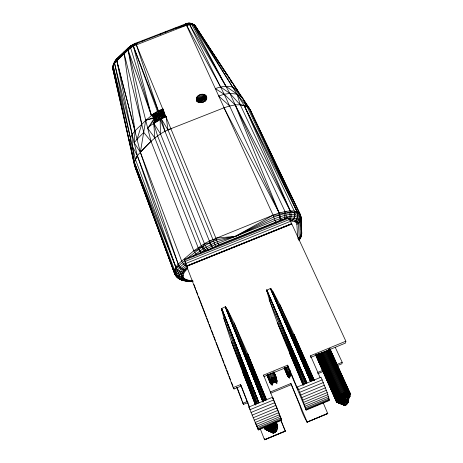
<?xml version="1.0" encoding="UTF-8"?>
<svg xmlns="http://www.w3.org/2000/svg" width="463" height="463" viewBox="0 0 463 463"><rect width="100%" height="100%" fill="white"/><g stroke="black" fill="none" stroke-linecap="round" stroke-linejoin="round"><path stroke-width="0.69" d="M117.324 87.247L112.833 68.773L112.856 66.226L113.429 64.131L115.854 59.843L128.824 47.457C122.84 54.316 110.686 60.462 113.371 71.227L134.594 165.835L174.308 272.788C176.716 280.503 186.132 282.077 193.088 281.168M265.044 426.539L265.831 428.547L273.662 433.16L265.131 429.34C267.157 427.042 270.664 426.238 273.459 425.028C280.15 420.896 277.997 432.251 273.662 433.16L265.212 429.409L264.327 427.222M217.153 59.733L195.687 26.501C193.412 23.405 189.228 22.89 185.808 23.775L185.796 24.284C187.81 21.848 193.928 23.474 195.687 26.501L250.506 110.194L300.157 214.276L301.06 217.488L301.749 233.474L300.962 237.027L298.994 240.424L300.834 237.345L301.72 231.853M133.523 159.654L112.839 68.784L112.856 66.226L113.852 63.032L114.72 62.187M206.689 250.714L218.652 244.875L280.37 220.249L279.12 214.971L279.212 213.038L224.208 94.261L189.575 24.487L186.612 25.205L133.332 46.074L128.205 49.755L116.873 60.688C114.702 62.87 112.908 65.601 112.833 68.773M287.668 365.168L297.726 389.088L297.443 386.946L321.033 377.195L327.225 392.572L329.361 400.483L306.159 410.114L287.951 366.777L287.668 365.168L263.551 375.099L264.084 376.604L287.951 366.777M267.012 375.429L269.964 382.693L271.816 384.278L273.378 381.286L276.666 382.276L276.949 381.471L276.787 379.88L273.807 372.669M273.963 371.835L276.046 377.16L275.705 378.821L272.342 377.825L270.739 380.87L269.275 379.955L267.255 375.36M187.214 266.763L183.481 264.014L181.618 260.901L140.364 152.275L116.873 60.688C122.996 54.9 127.284 46.092 135.931 43.748L186.357 24.209L191.364 23.439L192.602 23.937L244.232 105.518L290.313 210.972L289.745 212.749L290.058 216.487L289.12 219.798L290.075 219.722C291.534 217.049 291.522 213.738 290.313 210.972L240.291 104.852L229.862 93.41L220.591 86.98L186.647 25.28L189.575 24.487L189.627 23.544L188.898 23.15L187.121 23.416L185.634 23.845L185.657 24.336M113.441 70.092L113.371 71.227L112.856 68.235L113.308 66.898M286.157 218.767L286.111 215.162L285.052 211.608L229.862 93.41L191.167 23.601L190.264 23.196L187.619 23.306L189.575 24.487L191.937 24.493L194.616 25.453C188.615 21.483 192.168 23.763 194.663 25.482L236.882 89.498L241.269 96.779M192.104 280.503C186.074 281.683 178.527 280.682 175.321 274.831L135.723 168.538C132.424 162.889 136.307 156.361 140.364 152.275L134.172 142.726L135.022 131.046L124.015 52.533L124.229 51.729L128.824 47.457L127.493 49.09M315.482 354.617L336.479 402.011L345.033 405.547C347.811 404.402 349.31 401.155 348.587 398.273M329.882 348.766L349.976 393.272C349.305 389.209 338.673 395.616 337.458 397.231L346.278 400.825C349.698 399.453 351.052 395.136 349.536 391.895L329.859 348.622M280.977 420.306L285.364 431.215L264.61 439.85L264.263 438.519M189.575 24.487L188.933 23.601L185.999 23.752L135.659 43.204L130.456 46.057L130.601 47.782L151.366 115.403L154.138 117.388L155.192 119.923M218.652 244.875L135.7 43.238L132.939 44.512L133.003 45.096L128.037 48.661L124.182 53.639L130.601 47.782L130.392 46.103L131.538 45.941M175.761 275.826C172.965 269.153 181.01 263.991 185.171 260.218M155.07 119.946C151.557 114.523 158.433 110.09 163.005 109.129C168.532 120.201 152.113 121.549 147.755 128.384L154.827 137.922L198.118 247.56L201.139 252.231L207.129 248.538L214.913 244.661L275.196 220.353C281.979 218.414 296.667 211.765 300.643 220.816C299.671 226.534 303.473 233.433 300.012 238.636L298.826 239.655L299.243 237.652L298.461 223.531C297.848 219.728 293.091 219.607 290.075 219.722L291.794 220.955L294.497 221.546L296.216 222.72L296.876 224.41L297.645 237.085M297.732 238.491L300.47 236.477L301.749 233.474L301.06 217.488L300.157 214.276L249.302 108.429C242.271 102.404 231.865 105.066 223.982 107.804L171.073 128.633C158.589 133.089 149.051 142.65 140.364 152.275L145.712 120.23C150.076 117.671 158.485 106.374 163.809 113.169M187.22 267.423C177.265 274.079 181.236 283.24 192.886 281.07M335.224 347.279L342.198 362.292L341.949 363.733L337.359 365.631M186.687 266.358L291.823 224.005L345.855 341.208L345.537 343.054L310.615 357.436M190.206 23.509L190.264 23.196M270.525 373.201L272.551 378.52L275.977 379.799L275.838 376.384M272.366 378.63L273.575 381.952L276.926 383.208L276.787 379.88M314.458 380.603L293.924 334.361L279.64 304.22L272.794 291.389L270.872 288.692L270.409 288.478L266.647 290.255C275.763 322.966 290.515 353.83 303.074 385.314M130.242 145.671C127.024 134.415 139.647 127.643 145.712 120.23L154.138 117.388L155.105 119.876M164.093 116.08L162.467 111.624L163.005 109.129L158.392 111.184L133.003 45.096L130.601 47.782M266.549 399.662L247.502 353.391L234.023 322.821L227.524 309.799L225.678 307.067L225.221 306.842L221.43 308.636C229.677 341.723 243.631 373.114 255.368 405.067M154.827 137.922L153.745 123.291L154.764 118.841L154.335 118.106L145.712 120.23M270.305 391.993L290.891 383.486L299.885 405.576C301.482 411.306 304.133 417.024 307.096 422.175L327.74 413.592L323.191 402.781M124.234 51.729L124.813 51.295L116.925 58.726L116.786 60.763L132.158 134.496L137.384 155.828L175.801 267.151C176.935 269.97 179.713 271.955 182.723 272.215L183.776 273.245L183.076 275.821L183.608 277.759L185.026 279.096L187.231 280.011L190.171 280.468L187.579 281.319L182.966 280.26M134.172 142.726L137.123 139.189L141.736 124.269L128.095 49.958L128.251 47.874L130.855 45.785M187.7 268.546L185.825 270.317L183.776 273.245C180.796 273.87 177.601 272.58 175.818 270.132L175.801 267.151L135.404 159.33L130.352 137.8L114.587 63.367L115.854 59.843L117.521 58.269L116.925 58.726M268.841 379.266L271.046 381.836L272.342 377.825L275.977 379.799M269.964 382.693L272.111 385.193L273.378 381.286L276.926 383.208M288.756 374.532L290.081 370.51L288.576 373.514L286.591 371.951L288.756 374.532L289.688 372.489M287.28 375.551L289.392 378.063L290.683 374.15L289.219 377.096L287.737 376.216L284.253 368.328M273.037 372.333L275.705 378.821L272.128 377.119L270.739 380.87L268.355 375.018M275.589 379.654L276.666 382.276L273.176 380.621L271.816 384.278L270.485 380.997M287.5 366.47L289.444 371.083L288.576 373.514L286.128 367.697M289.734 371.471L290.567 373.444L289.219 377.096L287.025 371.876M196.954 101.472L196.399 99.533C197.996 105.194 208.396 102.01 206.469 96.414C203.749 91.535 194.286 95.459 196.787 100.899M301.332 233.983L301.234 235.881L300.672 236.871M290.567 373.444L290.799 374.845L289.392 378.063M204.814 251.189L202.916 248.862L201.162 245.569L157.582 135.919L153.745 123.291L155.383 119.402L154.764 118.841L147.755 128.384L154.335 118.106M273.575 381.952L272.111 385.193M272.551 378.52L271.046 381.836M280.37 220.249L284.843 219.04L284.195 213.617L285.052 211.608C290.59 210.52 300.441 209.733 301.06 217.488M316.657 354.212L337.458 401.022L345.033 405.547L336.479 402.011L337.857 400.767L341.885 398.759L348.193 402.503L346.266 400.483M187.943 257.932L198.534 249.464L203.02 246.571L204.438 243.636L209.403 241.044L273.101 215.179L279.212 213.038L285.052 211.608C289.942 214.056 297.13 210.706 300.672 215.914L301.095 219.173L300.643 220.816L298.461 223.531L296.876 224.41L299.399 220.932L300.713 217.645C293.774 210.914 282.442 216.227 274.553 218.629L235.273 236.408L217.373 241.617L214.132 242.988L202.916 248.862L192.926 256.253M186.421 24.088L187.133 23.41L188.215 24.718L191.52 24.446L193.453 24.852M191.52 24.446L189.575 24.487L190.31 24.429L190.768 23.561L188.898 23.15L190.768 23.561L191.52 24.446L194.663 25.482L232.548 86.922L241.68 96.808L250.506 110.194L250.934 111.56L250.506 110.194L245.118 102.717M275.647 422.233L277.557 425.613L276.11 421.764M186.699 280.838L187.231 280.011L182.243 280.063C175.894 276.55 182.399 269.009 186.236 266.335M130.074 46.902L130.797 45.825L131.486 45.982M208.176 249.858L206.11 246.987L204.438 243.636L160.499 133.882L153.745 123.291L156.153 119.778C159.903 120.831 162.594 117.035 166.113 116.641L167.994 129.924L215.642 246.148M128.205 49.755L130.3 46.786M276.087 223.207L273.101 215.179L185.796 23.827L186.357 24.209L186.647 25.28L189.593 24.533L225.869 86.222L237.056 94.099L247.132 106.722L249.302 108.429L299.144 212.951C300.921 216.551 298.531 220.087 296.216 222.72L298.131 222.257M299.214 239.967L299.752 239.244M163.468 116.832L161.46 111.172L163.005 109.129L163.271 112.301L164.226 114.888M116.543 59.287L114.928 61.047L114.587 63.367L132.158 134.496L132.302 146.111L134.478 162.75L174.308 272.788C175.784 276.943 180.327 281.504 185.026 279.096L178.753 278.292C175.35 272.528 182.694 267.249 186.462 263.956M191.155 23.966L191.532 23.497L193.708 24.504L196.26 27.763L195.687 26.501L194.09 25.459M124.015 52.527L128.251 47.874L130.797 45.825L130.392 46.103M123.447 52.776L124.819 51.295M140.364 152.275L151.007 141.354L128.095 49.958L151.366 115.403L154.104 116.589L155.481 119.576M137.123 139.189L143.767 132.447L124.194 53.691L116.873 60.688L116.699 59.559L128.037 48.661M159.087 119.743L153.745 123.291L157.05 119.958M292.118 220.99C294.966 218.669 295.776 214.41 294.3 211.105L244.244 105.535L240.291 104.852L237.056 94.099L229.862 93.41L224.208 94.261L218.646 96.009L229.66 105.958M131.932 45.553L133.124 44.373L133.552 44.691M156.685 120.258L154.243 115.646L151.366 115.403L133.332 46.074L135.931 43.748M298.936 239.377L300.134 238.335L300.47 236.477L299.746 222.304C298.953 217.841 293.212 218.027 289.734 218.258M294.26 221.453C297.333 219.421 298.664 215.162 297.13 211.782L249.302 108.429M289.745 212.749L284.195 213.617L273.836 216.863L235.273 236.408L216.661 239.846L209.594 242.994L204.438 243.636L193.794 250.819L178.209 264.089L175.801 267.151L174.47 270.01L174.308 272.788C175.651 276.949 180.31 276.585 183.608 277.759L182.167 278.633M185.704 262.191C181.727 265.75 174.267 270.733 176.941 277.024L180.107 278.269L183.608 277.759M153.745 123.291L158.039 119.946M188.186 23.277L189.627 23.544L190.31 24.429M199.177 253.683L201.139 252.231M183.88 279.936L185.026 279.096M162.652 117.793L160.418 110.998L163.005 109.129M113.429 64.131L114.587 63.367M181.357 276.926L183.076 275.821L181.548 274.605C178.55 274.628 175.581 272.846 174.47 270.01L134.478 162.75L131.365 150.666L130.352 137.8L113.244 66.093L112.856 66.226M130.456 46.057L133.124 44.373M182.723 272.215L185.825 270.317C182.816 268.98 179.36 267.568 178.209 264.089L137.384 155.828L132.302 146.111L131.365 150.666L134.594 165.835M181.548 274.605L183.776 273.245M162.878 118.47L159.422 111.039L161.541 118.522L160.233 118.875L156.552 112.237L151.366 115.403L154.567 114.697L156.795 120.189M249.314 406.641L241.287 385.997L234.052 388.972L233.202 387.595L186.543 265.97L184.332 259.303M201.162 245.569L203.02 246.571L209.594 242.994L209.403 241.044L160.146 119.356L160.499 133.882M184.795 269.645L187.88 267.915M155.753 112.955L151.366 115.403L155.082 113.782L158.033 120.368L155.753 112.955L159.041 119.506L160.233 118.875L158.421 111.259L136.359 44.778M297.287 221.21L294.497 221.546C297.09 219.856 298.496 216.632 297.987 213.582L299.144 212.951M187.231 280.011C184.343 281.793 180.883 279.924 178.533 278.211M171.073 128.633L167.994 129.924L161.176 118.794M254.118 420.236L277.893 410.386L272.609 397.213L248.874 407.023L258.377 429.953L281.724 420.259L277.893 410.386M306.159 410.114L302.767 400.073L326.392 390.286M255.049 422.493L278.79 412.649M303.635 402.353L327.225 392.572M255.894 424.513L279.594 414.686M304.394 404.402L327.943 394.632M256.641 426.261L280.283 416.451M305.03 406.184L328.527 396.438M257.266 427.702L280.85 417.915M305.528 407.671L328.967 397.949M257.775 428.807L281.284 419.044M305.887 408.835L329.257 399.135M258.146 429.56L281.579 419.831M306.101 409.651L329.39 399.986M260.293 428.894L264.471 439.653L285.295 430.989M307.096 422.175L327.81 413.309M265.287 439.445L284.641 431.394M306.963 422.111L327.74 413.592M236.738 387.201L242.901 403.308L247.41 401.444M317.699 372.414L323 370.226M336.902 364.479L342.198 362.292M242.901 403.308L243.561 404.378L248.029 402.532M270.71 393.162L291.105 384.736M317.676 373.763L323.579 371.32M249.933 409.749L273.697 399.922M297.443 386.946L298.571 389.632L322.19 379.863M251.01 412.487L274.796 402.642M302.767 400.073L299.688 392.34L323.33 382.56M252.08 415.184L275.873 405.328M300.776 395.02L324.424 385.228M253.122 417.782L276.915 407.926M301.807 397.613L325.448 387.82M233.202 387.595L240.511 384.585L241.287 385.997M310.598 356.875L310.569 355.74L345.855 341.208M185.628 263.54L290.504 221.314L291.765 223.884L186.641 266.231M186.543 265.97L291.649 223.635M186.589 266.103L291.707 223.756M184.245 259.355L287.992 217.61L290.504 221.314M184.442 260.119L288.611 218.2M184.911 261.543L289.468 219.456M136.475 43.389L138.478 42.613M142.477 41.068L144.479 40.293M159.156 34.603L161.159 33.828M165.158 32.277L167.16 31.501M171.16 29.95L173.162 29.175M287.65 217.732L287.992 217.61M175.112 27.919L175.558 28.388L186.612 25.205L186.357 24.209L188.215 24.718L188.198 23.717L186.357 24.209L185.796 23.827M143.767 132.447L151.007 141.354L193.794 250.819L198.534 249.464L200.786 252.474M185.825 270.317C182.833 270.571 179.98 268.847 178.324 266.433L175.801 267.151L134.478 162.75M200.682 102.416L199.576 94.793L201.966 102.485L203.274 102.132L201.868 94.221L204.38 101.42M185.634 23.845L187.654 23.827M187.689 23.324L188.933 23.601M183.076 275.821C179.777 276.972 176.415 275.317 174.308 272.788L135.723 168.538L134.878 165.117M162.907 117.261L166.113 116.641L163.995 113.805M190.49 281.359L191.659 281.163M238.04 91.807L236.882 89.498C230.73 84.59 222.159 86.13 215.301 88.618L224.208 94.261L235.198 104.968L290.313 210.972L294.439 212.743C295.018 215.694 294.15 218.987 291.794 220.955L290.376 220.973M337.458 397.231L338.175 397.237M265.907 429.427L265.212 429.409L264.425 427.395M215.966 238.132L235.273 236.408L273.101 215.179L279.12 214.971M201.937 247.23L198.118 247.56L198.534 249.464M191.364 280.948L192.724 280.844M189.593 24.533L193.25 24.782L225.869 86.222M186.276 281.053L187.492 281.07M115.571 60.74L116.786 60.763L135.022 131.046M213.362 241.235L209.403 241.044L212.691 247.514M212.65 239.533L216.661 239.846M175.818 270.132L174.47 270.01L175.014 273.384M163.52 116.358L166.113 116.641L164.047 114.477M284.195 213.617L279.212 213.038L223.988 107.81M316.345 354.467L337.122 401.247L345.033 405.547L336.566 402.069L315.812 355.115M290.799 374.845L292.043 375.343M337.365 397.161L346.278 400.825L338.389 396.102L319.238 353.2M297.987 213.582L247.132 106.722L244.232 105.518L297.13 211.782M337.348 397.057L346.278 400.825L338.042 396.345L318.914 353.472M265.831 428.547L275.005 432.396L267.614 427.505L267.082 426.163M337.868 397.266L346.278 400.825L337.759 396.565L318.654 353.72M336.462 401.913L345.033 405.547L336.85 401.456L316.096 354.704M337.458 401.022L346.33 404.807L339.373 399.934L338.198 397.295M338.389 396.102L347.626 400.055L348.656 401.068L347.591 399.401M337.411 396.924L346.278 400.825L337.625 397.266L318.336 353.975M336.52 401.791L345.033 405.547L336.647 401.635L315.916 354.924M338.8 397.509L346.278 400.825L337.544 396.762L318.463 353.946M337.261 402.063L345.033 405.547L336.96 402.098L336.08 400.113M267.614 427.505L276.133 431.325L270.108 426.33L269.576 424.988M265.12 429.242L273.662 433.16L265.548 428.755L265.021 427.418M268.123 430.312L273.662 433.16L265.606 429.456L264.819 427.442M266.555 426.446L267.082 427.789L275.005 432.396L266.19 428.31L265.664 426.973M318.012 353.657L338.823 400.223L346.33 404.807L337.857 400.767L317.323 354.594M339.373 399.934L347.4 403.777L341.885 398.759M264.541 426.938L265.328 428.946L273.662 433.16L265.189 429.108L264.396 427.089M321.293 352.343L340.392 394.962L348.743 398.984L343.002 393.735L324.117 351.753M267.846 430.358L273.662 433.16M155.383 119.402L156.153 119.778M275.005 432.396L266.607 428.055L266.08 426.718M268.91 425.283L269.443 426.626L276.133 431.325L268.187 427.216L267.66 425.873M270.108 426.33L276.99 430.011L272.146 425.497L271.613 424.16M346.33 404.807L338.314 400.507L317.751 354.311M163.902 115.414L166.113 116.641L161.28 118.788L165.031 131.37M178.157 277.835L176.681 276.44M341.225 399.048L347.4 403.777L339.964 399.638L339.078 397.659M323.452 352.054L342.319 394.036L348.743 398.984L341.005 394.655L321.883 352.025M272.146 425.497L277.516 428.518L274.652 424.646L273.847 422.638M237.056 94.099L241.68 96.808L247.132 106.722M343.002 393.735L349.565 397.665L345.057 392.902L326.114 350.954M276.133 431.325L268.8 426.921L268.268 425.578M192.521 23.995L194.663 25.482L193.708 24.504M346.856 399.905L348.656 401.068L347.366 399.465M347.4 403.777L340.583 399.343L339.998 398.035M345.057 392.902L350.051 396.172L347.464 392.092L328.198 349.588M348.743 398.984L341.653 394.343L322.804 352.36M273.54 423.483L274.073 424.826L277.516 428.518L272.811 425.254L272.279 423.911M297.668 213.455L294.3 211.105L294.439 212.743M340.392 394.962L347.626 400.055L338.806 395.842L319.927 353.57M344.24 399.685L348.193 402.503L345.699 400.356M274.652 424.646L277.69 426.932L276.446 424.23M135.7 43.238L135.809 43.649M347.094 399.818L348.656 401.068M327.954 350.375L346.92 392.254L350.051 396.172L345.711 392.659L326.756 350.734M277.516 428.518L273.459 425.028L272.927 423.686M347.464 392.092L350.167 394.592L329.65 349.044M275.288 422.285L277.69 426.932L275.184 424.496L274.646 423.159M350.051 396.172L346.336 392.445L327.376 350.537M196.59 254.858L193.794 250.819M327.202 413.199L327.538 413.552M195.6 27.051L196.26 27.763M193.25 24.782L192.411 23.873L191.937 24.493L191.167 23.601M205.815 250.581L203.02 246.571M329.338 349.038L350.167 394.592L347.956 391.964L328.689 349.49M277.69 426.932L275.664 424.374L274.86 422.372M350.167 394.592L348.39 391.866L328.962 349.067M196.653 28.37L200.965 35.009M202.146 36.82L206.064 42.856M207.245 44.668L208.813 47.081M209.988 48.893L213.912 54.929M215.087 56.741L216.655 59.154M217.83 60.966L219.011 62.777M220.185 64.588L221.754 67.002M222.929 68.813L224.109 70.625M225.678 73.044L226.853 74.85M228.028 76.661L229.208 78.473M231.951 82.698L230.777 80.892L231.98 82.692M235.875 88.74L237.05 90.545L235.887 88.734M217.934 60.937L222.228 67.586M223.004 68.796L224.567 71.209M225.736 73.021L227.298 75.44M228.08 76.65L229.642 79.063M233.543 85.105L234.718 86.922M212.204 247.751L209.594 242.994M349.061 391.773L349.976 393.272L349.449 391.82M285.364 431.215L283.211 426.139M248.874 407.023L249.939 408.852M241.68 96.808L242.566 98.613M160.418 110.998L163.208 116.792M161.46 111.172L163.792 116.149M329.83 348.94L349.976 393.272L349.467 392.138M325.454 351.203L344.379 393.162L349.565 397.665L343.696 393.44L324.789 351.469M321.038 353.315L339.813 395.269L347.626 400.055L339.286 395.558L320.24 352.968M303.549 384.741L277.545 322.728L304.897 383.914L269.067 299.578L305.829 383.457M312.548 380.754L272.794 291.389L311.64 381.061L270.872 288.692L310.65 381.437L270.409 288.478M319.082 361.811L319.667 363.131M324.945 375.018L325.825 376.998M330.513 387.566L331.392 389.551M316.2 355.827L336.728 402.098M313.37 380.54L293.924 334.361L314.331 380.47M313.347 380.545L279.64 304.22L312.566 380.748M303.531 384.765L289.745 353.344L303.184 385.083M310.569 355.74L320.066 377.507M162.467 111.624L164.162 115.513M293.924 334.361L313.96 380.447M266.671 290.127L306.824 383.023L266.647 290.255L305.846 383.445M270.548 288.478L310.65 381.431L270.444 288.466M270.485 288.466L310.644 381.431L270.647 288.524M266.717 290.017L306.819 383.017L266.694 290.058M277.545 322.728L304.133 384.348M266.74 289.983L306.824 383.023M158.421 111.259L161.541 118.522M276.961 424.218L277.557 425.613L275.931 422.192M286.724 367.049L288.97 372.374M289.253 372.79L290.07 374.723M290.891 383.486L307.096 421.92M288.779 374.035L289.601 375.985M285.225 367.182L287.737 373.161M285.654 368.617L286.475 370.574L285.648 368.594M287.037 371.899L287.87 373.884M284.849 367.367L287.054 372.622M284.924 367.749L287.124 372.993M284.583 367.651L288.403 376.749M287.986 376.141L288.53 377.438M284.103 367.564L287.737 376.216M284.461 368.6L287.801 376.569M298.571 389.632L299.688 392.34M273.87 371.887L276.046 377.16M273.974 372.264L276.145 377.524M275.618 377.31L277.088 380.991M275.612 378.213L276.949 381.471M272.452 372.929L274.652 378.277M274.565 379.133L275.635 381.743M271.515 373.056L273.419 377.686M273.373 378.584L274.432 381.176M282.974 425.555L280.856 420.363M255.715 404.535L231.477 341.561L256.977 403.73M269.709 373.797L271.607 378.433M271.607 379.313L272.666 381.9M268.945 374.376L271.127 379.729M271.133 380.545L272.198 383.161M265.542 400.316L247.502 353.391L266.347 399.528M235.198 104.968L279.901 214.734L281.058 220.035M267.475 374.492L269.929 380.505M267.568 375.424L268.899 378.688M269.431 379.996L271.029 383.92M267.122 374.665L269.275 379.955M270.444 382.617L271.237 384.574M267.244 375.03L269.391 380.308M266.966 375.024L270.496 383.711M265.513 400.321L234.023 322.821L264.691 400.547L227.524 309.799L263.731 400.865M263.719 400.865L225.678 307.067L262.996 401.925L225.221 306.842M263.551 375.099L281.724 420.259M255.698 404.546L242.872 372.611L255.402 404.841M276.156 422.204L277.106 424.577M247.502 353.391L266.19 400.2M199.287 102.682L197.001 96.917L198.384 102.3M163.271 112.301L164.07 114.32M225.354 306.847L262.996 401.925L225.452 306.888M225.296 306.83L262.996 401.925M270.936 424.421L271.468 425.763L276.99 430.011L270.786 426.041L270.253 424.698M258.881 402.845L221.592 308.317L258.881 402.845L221.482 308.433L258.881 402.845L221.43 308.636L257.903 403.279L223.612 318.087L257.006 403.73M221.453 308.503L258.881 402.851M231.477 341.561L256.253 404.164M348.344 398.469L348.766 399.546M264.587 427.436L265.374 429.45M255.524 422.626L258.377 429.953M240.511 384.585L249.412 407.504M160.233 118.875L133.332 46.074M237.097 387.502L242.01 400.327M242.531 401.681L243.561 404.378M193.922 284.461L195.733 289.178M196.254 290.527L197.805 294.578M198.581 296.598L206.348 316.825M206.868 318.174L208.68 322.896M209.195 324.245L211.006 328.962M211.527 330.31L213.339 335.033M213.86 336.381L215.411 340.427M216.186 342.446L221.627 356.608M222.142 357.957L223.953 362.679M224.474 364.028L226.285 368.745M226.801 370.093L228.612 374.816M229.133 376.164L230.429 379.533M231.465 382.23L233.016 386.275M233.531 387.624L234.052 388.972M154.243 115.646L155.672 119.419M192.267 280.132L192.868 281.724M154.104 116.589L155.313 119.836M169.973 259.911L171.188 263.302M172.647 267.371L175.321 274.831M205.41 100.969L203.02 94.238L204.478 101.42M198.158 102.381L196.555 97.815L197.614 101.97M272.609 397.213L273.286 399.193M156.552 112.237L159.041 119.506M140.382 152.327L178.209 264.089L178.324 266.433M206.168 100.286L204.241 94.516L205.613 101.015M203.274 102.132L200.699 94.406L201.966 102.485M277.111 424.258L277.557 425.613L277.187 424.334M206.672 99.638L205.19 94.984L206.261 99.568M197.203 101.432L196.358 98.746L197.053 101.374M112.856 68.235L113.244 69.473M206.753 98.388L205.942 95.627L206.776 98.955M155.082 113.782L156.893 120.027M200.595 102.462L198.552 95.361L199.605 102.641M203.651 94.348L205.514 100.986M197.672 96.078L199.443 102.653M206.469 96.414L206.822 97.78M113.244 66.093L129.461 142.234M187.121 23.416L187.185 23.949M301.164 228.861L301.234 230.302M137.378 155.799L135.404 159.33L137.384 155.828M195.27 26.698L194.969 25.899L195.27 26.698"/></g></svg>
